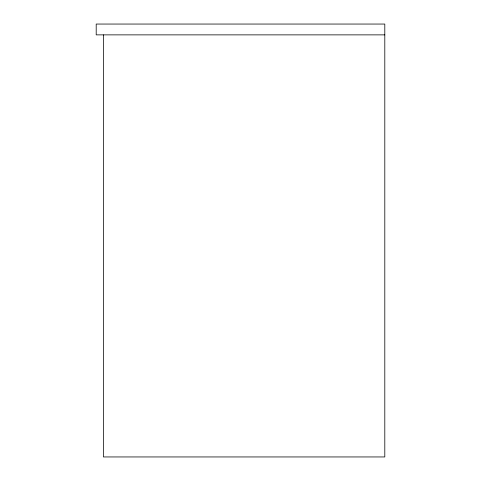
<?xml version="1.0" encoding="UTF-8"?>
<svg xmlns="http://www.w3.org/2000/svg" width="481" height="481" viewBox="0 0 481 481"><rect width="100%" height="100%" fill="white"/><g stroke="black" fill="none" stroke-linecap="round" stroke-linejoin="round"><path stroke-width="0.72" d="M384.8 34.872L96.2 34.872L96.2 24.05L384.8 24.05L384.8 456.95L103.415 456.95L103.415 34.872"/></g></svg>
